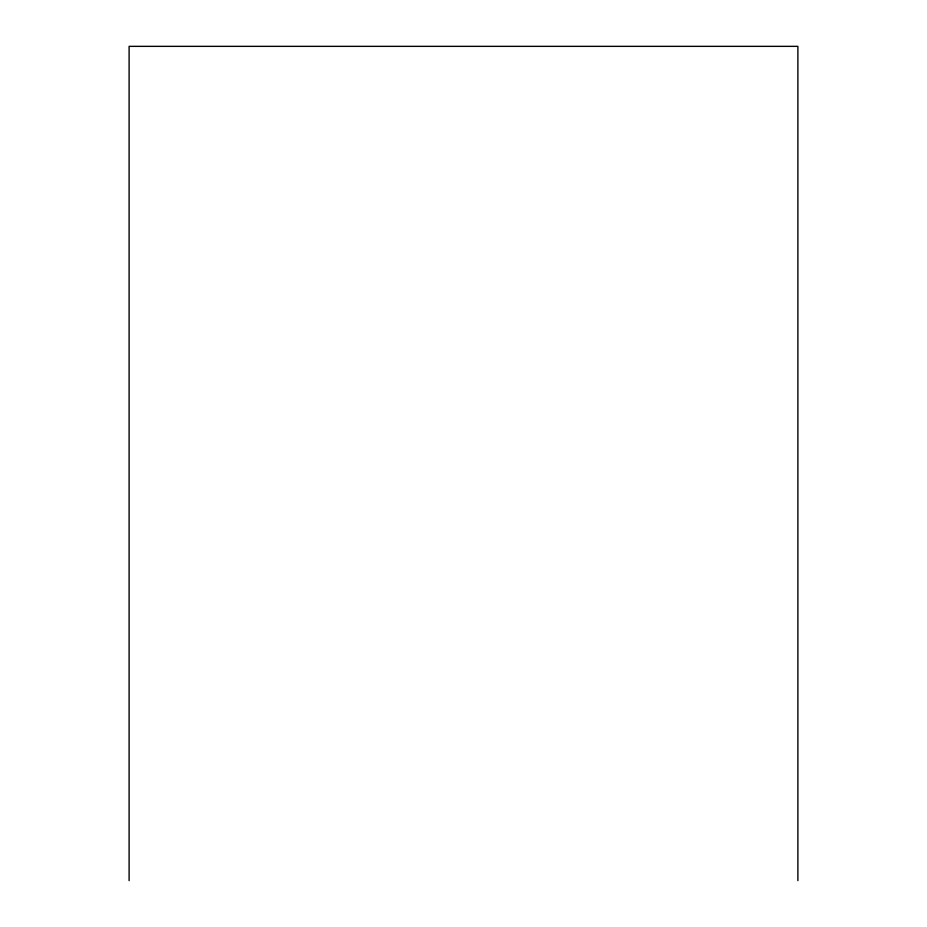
<?xml version="1.0" encoding="UTF-8"?>
<svg xmlns="http://www.w3.org/2000/svg" width="927" height="927" viewBox="0 0 927 927"><rect width="100%" height="100%" fill="white"/><g stroke="black" fill="none" stroke-linecap="round" stroke-linejoin="round"><path stroke-width="1.39" d="M797.892 880.65L797.892 46.35L129.108 46.35L129.108 880.65"/></g></svg>
